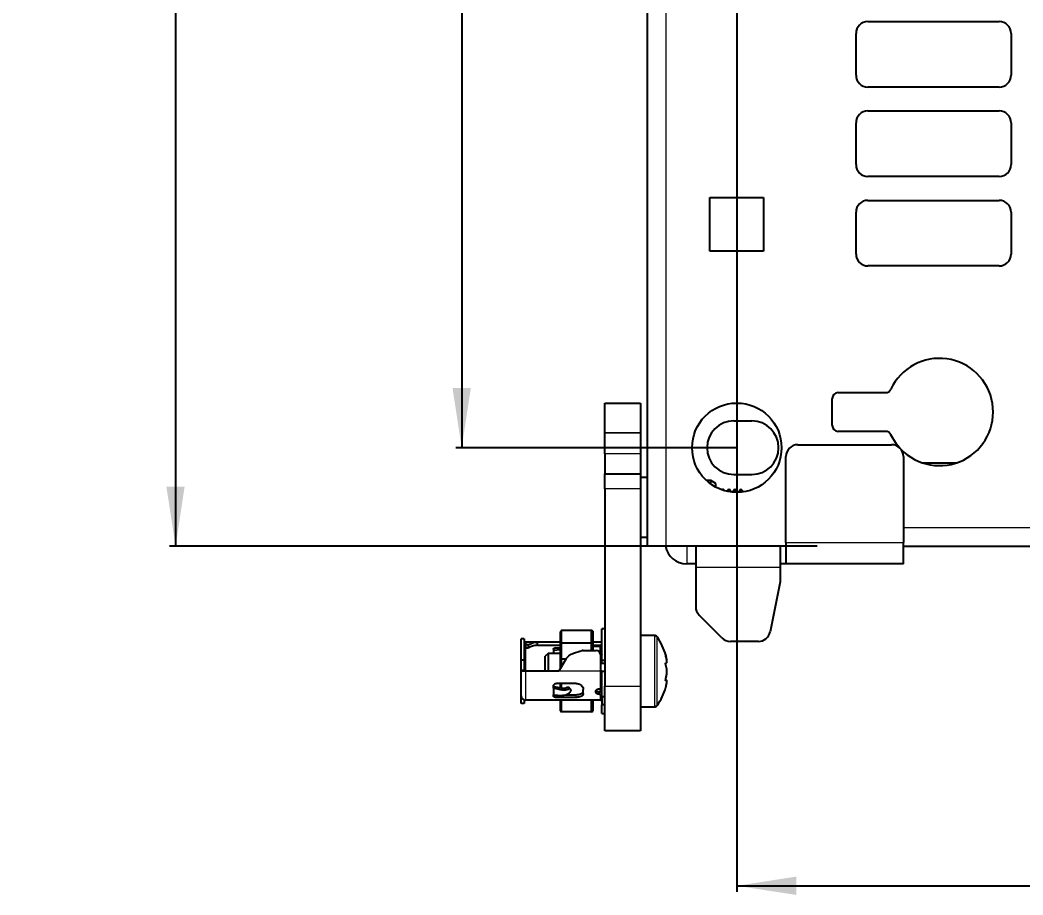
# Model space of a CAD drawing. Header units: millimetres. Extents: x -312 to 553, y -456 to 1988.
# Drawn here: x -312.1 to -143.8, y -298.8 to -152 of the extents above; entities that cross this region are included whole.
import ezdxf

# ---------------------------------------------------------------- set-up
doc = ezdxf.new("R2010")
doc.units = ezdxf.units.MM
doc.layers.add('FORMAT', color=7, linetype='Continuous')
doc.styles.add('SLDTEXTSTYLE0', font='TXT', dxfattribs={"width": 0.75})
doc.dimstyles.new('SLDDIMSTYLE0', dxfattribs={"dimtxt": 20, "dimasz": 10, "dimexe": 0, "dimexo": 0.0625, "dimgap": 5, "dimtad": 2, "dimdec": 1, "dimrnd": 1e-09, "dimzin": 12, "dimdsep": 46, "dimtxsty": 'SLDTEXTSTYLE0', "dimsah": 1, "dimcen": 0.09, "dimadec": 0, "dimazin": 3, "dimtfac": 1, "dimtofl": 0, "dimtmove": 0, "dimatfit": 3, "dimfxl": 0, "dimfrac": 2, "dimtolj": 1, "dimtzin": 12, "dimarcsym": 0})

# ---------------------------------------------------------------- blocks, each defined once
blk = doc.blocks.new('_D')
at = {"layer": 'FORMAT'}
for p, q in [((-178.34, 1842.76), (-286.98, 1842.76)), ((-285.98, 1842.76), (-285.98, -240.26)), ((-178.34, -240.26), (-286.98, -240.26))]:
    blk.add_line(p, q, dxfattribs=at)
for points in [[(-285.98, 1842.76), (-287.52, 1832.76), (-284.45, 1832.76)], [(-285.98, -240.26), (-284.45, -230.26), (-287.52, -230.26)]]:
    blk.add_solid(points, dxfattribs=at)
at = {"layer": 'FORMAT', "insert": (-311.77, 771.7), "char_height": 20, "attachment_point": 1, "rotation": 90, "style": 'SLDTEXTSTYLE0'}
blk.add_mtext('2083', dxfattribs=at)
blk = doc.blocks.new('_D_4')
at = {"layer": 'FORMAT'}
for p, q in [((-191.83, 801.24), (-191.83, -298.25)), ((-35.83, 801.24), (-35.83, -298.25)), ((-191.83, -297.25), (-35.83, -297.25))]:
    blk.add_line(p, q, dxfattribs=at)
for points in [[(-191.83, -297.25), (-181.83, -298.79), (-181.83, -295.71)], [(-35.83, -297.25), (-45.83, -295.71), (-45.83, -298.79)]]:
    blk.add_solid(points, dxfattribs=at)
at = {"layer": 'FORMAT', "insert": (-136, -271.47), "char_height": 20, "attachment_point": 1, "style": 'SLDTEXTSTYLE0'}
blk.add_mtext('156', dxfattribs=at)
blk = doc.blocks.new('_D_5')
at = {"layer": 'FORMAT'}
for p, q in [((-191.84, 1826.25), (-238.98, 1826.25)), ((-237.98, 1826.25), (-237.98, -223.75)), ((-191.84, -223.75), (-238.98, -223.75))]:
    blk.add_line(p, q, dxfattribs=at)
for points in [[(-237.98, 1826.25), (-239.52, 1816.25), (-236.45, 1816.25)], [(-237.98, -223.75), (-236.45, -213.75), (-239.52, -213.75)]]:
    blk.add_solid(points, dxfattribs=at)
at = {"layer": 'FORMAT', "insert": (-263.77, 771.7), "char_height": 20, "attachment_point": 1, "rotation": 90, "style": 'SLDTEXTSTYLE0'}
blk.add_mtext('2050', dxfattribs=at)

msp = doc.modelspace()

# ---------------------------------------------------------------- linework, layer by layer
at = {"color": 7, "linetype": 'Continuous', "lineweight": 25}
for p, q in [((-206.83, -240.25), (-206.83, 1842.75)), ((-169.83, -152.25), (-147.83, -152.25)), ((-171.83, -161.25), (-171.83, -154.25)), ((-145.83, -154.25), (-145.83, -161.25)), ((-147.83, -163.25), (-169.83, -163.25)), ((-169.83, -167.25), (-147.83, -167.25)), ((-171.83, -176.25), (-171.83, -169.25)), ((-145.83, -169.25), (-145.83, -176.25)), ((-147.83, -178.25), (-169.83, -178.25)), ((-196.33, -181.75), (-187.33, -181.75)), ((-196.33, -190.75), (-196.33, -181.75)), ((-187.33, -181.75), (-187.33, -190.75)), ((-169.83, -182.25), (-147.83, -182.25)), ((-171.83, -191.25), (-171.83, -184.25)), ((-145.83, -184.25), (-145.83, -191.25)), ((-187.33, -190.75), (-196.33, -190.75)), ((-147.83, -193.25), (-169.83, -193.25)), ((-174.83, -214.51), (-166.89, -214.51)), ((-213.98, -216.25), (-207.98, -216.25)), ((-213.98, -221.25), (-213.98, -216.25)), ((-207.98, -216.25), (-207.98, -221.25)), ((-175.83, -220.01), (-175.83, -215.51)), ((-192.33, -219.25), (-189.33, -219.25)), ((-213.98, -224.79), (-213.98, -221.25)), ((-213.98, -221.25), (-213.98, -221.25)), ((-207.98, -221.25), (-207.98, -224.79)), ((-207.98, -221.25), (-207.98, -221.25)), ((-166.89, -221.01), (-174.83, -221.01)), ((-181.58, -223.25), (-165.88, -223.25)), ((-213.98, -224.79), (-213.98, -228.14)), ((-207.98, -224.79), (-207.98, -228.14)), ((-183.58, -239.65), (-183.58, -225.25)), ((-163.88, -225.25), (-163.88, -239.65)), ((-160.79, -226.26), (-154.88, -226.26)), ((-213.98, -228.14), (-207.98, -228.14)), ((-213.98, -230.64), (-213.98, -228.14)), ((-207.98, -228.14), (-207.98, -230.64)), ((-206.83, -228.75), (-207.98, -228.75)), ((-192.33, -228.25), (-189.33, -228.25)), ((-196.2, -229.25), (-196.93, -229.25)), ((-195.33, -229.75), (-196.2, -229.25)), ((-196.2, -229.85), (-196.2, -229.25)), ((-195.33, -230.38), (-195.33, -229.75)), ((-213.98, -230.64), (-213.98, -263.75)), ((-207.98, -230.64), (-207.98, -263.75)), ((-194.2, -230.75), (-194.27, -230.84)), ((-194.06, -230.75), (-194.2, -230.75)), ((-194.2, -230.86), (-194.2, -230.75)), ((-193.92, -230.95), (-194.06, -230.75)), ((-194.06, -230.91), (-194.06, -230.75)), ((-193.2, -230.75), (-193.43, -231.08)), ((-193.06, -230.75), (-193.2, -230.75)), ((-193.2, -231.12), (-193.2, -230.75)), ((-192.75, -231.19), (-193.06, -230.75)), ((-193.06, -231.15), (-193.06, -230.75)), ((-192.2, -230.75), (-192.53, -231.22)), ((-192.06, -230.75), (-192.2, -230.75)), ((-192.2, -231.24), (-192.2, -230.75)), ((-191.71, -231.25), (-192.06, -230.75)), ((-192.06, -231.24), (-192.06, -230.75)), ((-191.2, -230.75), (-191.55, -231.24)), ((-191.08, -230.75), (-191.2, -230.75)), ((-191.2, -231.22), (-191.2, -230.75)), ((-190.83, -231), (-191.08, -230.75)), ((-191.08, -231.21), (-191.08, -230.75)), ((-190.83, -231.18), (-190.83, -231)), ((-207.98, -238.75), (-206.83, -238.75)), ((-203.73, -240.25), (-206.83, -240.25)), ((-198.73, -240.25), (-203.73, -240.25)), ((-198.73, -240.25), (-198.73, -243.85)), ((-184.58, -240.25), (-198.73, -240.25)), ((-184.58, -240.25), (-184.58, -243.85)), ((-183.58, -240.25), (-184.58, -240.25)), ((-183.58, -239.65), (-183.58, -243.25)), ((-163.88, -243.25), (-163.88, -239.65)), ((-163.88, -240.26), (-63.28, -240.26)), ((-198.73, -243.25), (-200.23, -243.25)), ((-198.73, -243.85), (-198.73, -250.42)), ((-183.58, -243.25), (-184.58, -243.25)), ((-184.58, -243.85), (-184.58, -246.25)), ((-163.88, -243.25), (-183.58, -243.25)), ((-184.58, -246.25), (-186.26, -254.64)), ((-194.32, -255.66), (-198.15, -251.83)), ((-221.27, -254.4), (-221.38, -254.63)), ((-221.38, -256.58), (-221.38, -254.63)), ((-221.27, -254.4), (-221.27, -256.55)), ((-216.18, -254.4), (-221.27, -254.4)), ((-216.18, -256.55), (-216.18, -254.4)), ((-215.98, -254.54), (-216.18, -254.4)), ((-215.98, -254.54), (-215.98, -256.57)), ((-213.98, -254.15), (-214.48, -254.15)), ((-214.48, -259.41), (-214.48, -254.15)), ((-205.66, -255.25), (-207.98, -255.25)), ((-227.48, -255.82), (-227.98, -255.82)), ((-227.98, -259.42), (-227.98, -255.82)), ((-227.48, -255.82), (-227.48, -259.42)), ((-225.28, -256.4), (-227.28, -256.4)), ((-226.78, -256.85), (-227.28, -256.85)), ((-227.28, -256.85), (-227.28, -257.31)), ((-227.28, -257.31), (-226.78, -257.31)), ((-226.78, -257.31), (-226.78, -256.85)), ((-225.28, -256.9), (-225.28, -256.4)), ((-221.38, -256.4), (-225.28, -256.4)), ((-225.28, -256.9), (-221.38, -256.9)), ((-222.08, -257.31), (-221.38, -257.31)), ((-221.27, -256.55), (-221.38, -256.58)), ((-221.38, -259.25), (-221.38, -256.58)), ((-221.27, -256.55), (-221.27, -259.25)), ((-216.18, -256.55), (-221.27, -256.55)), ((-216.18, -257.75), (-216.18, -256.55)), ((-215.98, -256.57), (-216.18, -256.55)), ((-214.68, -256.4), (-215.98, -256.4)), ((-215.98, -256.57), (-215.98, -257.75)), ((-215.98, -256.9), (-214.68, -256.9)), ((-214.78, -257.1), (-215.98, -257.1)), ((-214.78, -257.1), (-214.78, -258.12)), ((-188.22, -256.25), (-192.91, -256.25)), ((-223.48, -258.25), (-223.98, -258.75)), ((-223.98, -261.25), (-223.98, -258.75)), ((-221.38, -258.25), (-223.48, -258.25)), ((-223.48, -258.25), (-223.48, -261.25)), ((-222.58, -257.54), (-222.58, -257.71)), ((-222.58, -257.71), (-221.38, -257.59)), ((-222.58, -257.71), (-222.58, -258.25)), ((-217.58, -257.75), (-215.43, -257.75)), ((-214.78, -257.8), (-214.68, -257.8)), ((-214.48, -258.25), (-214.73, -258.25)), ((-214.68, -258.5), (-214.68, -261.25)), ((-227.48, -259.42), (-227.98, -259.42)), ((-227.98, -261.12), (-227.98, -259.42)), ((-227.48, -259.42), (-227.48, -261.12)), ((-220.53, -259.25), (-221.68, -261.25)), ((-221.27, -259.25), (-221.38, -259.25)), ((-221.38, -260.73), (-221.38, -259.25)), ((-220.53, -259.25), (-221.27, -259.25)), ((-221.27, -259.25), (-221.27, -260.53)), ((-214.48, -259.81), (-214.68, -259.8)), ((-214.48, -259.41), (-213.98, -259.41)), ((-214.48, -259.94), (-214.48, -259.41)), ((-213.98, -259.94), (-214.48, -259.94)), ((-203.59, -259.4), (-203.56, -259.4)), ((-227.48, -261.12), (-227.98, -261.12)), ((-227.98, -261.25), (-227.98, -261.12)), ((-227.28, -261.25), (-227.98, -261.25)), ((-227.98, -265.4), (-227.98, -261.25)), ((-227.48, -261.12), (-227.48, -261.25)), ((-221.68, -261.25), (-227.28, -261.25)), ((-214.48, -261.25), (-214.68, -261.25)), ((-214.48, -265.57), (-214.48, -261.25)), ((-214.48, -261.25), (-213.98, -261.25)), ((-222.58, -264.07), (-222.58, -263.74)), ((-222.58, -264.07), (-222.58, -265.2)), ((-218.78, -263.3), (-222.08, -263.3)), ((-221.38, -264.02), (-221.38, -263.3)), ((-221.27, -263.3), (-221.27, -264.07)), ((-219.7, -264.3), (-219.93, -264.01)), ((-213.98, -271.25), (-213.98, -263.75)), ((-207.98, -263.75), (-207.98, -271.25)), ((-203.63, -262.78), (-203.78, -262.78)), ((-227.98, -266.68), (-227.98, -265.4)), ((-222.58, -265.41), (-222.58, -265.2)), ((-218.78, -265.64), (-222.08, -265.64)), ((-220.5, -265.19), (-218.78, -265.19)), ((-219.66, -264.44), (-219.66, -264.47)), ((-217.58, -265), (-217.58, -264.32)), ((-215.48, -264.74), (-215.48, -264.62)), ((-214.93, -264.2), (-214.68, -264.2)), ((-214.93, -264.7), (-214.68, -264.7)), ((-214.93, -265.1), (-214.68, -265.1)), ((-214.78, -264.2), (-214.78, -264.7)), ((-214.78, -264.25), (-214.53, -264.25)), ((-213.98, -265.57), (-214.48, -265.57)), ((-214.48, -265.57), (-214.48, -266.88)), ((-227.48, -266.68), (-227.98, -266.68)), ((-227.48, -266.07), (-227.48, -266.68)), ((-225.28, -266.1), (-227.28, -266.1)), ((-214.68, -266.1), (-225.28, -266.1)), ((-221.38, -267.87), (-221.38, -266.1)), ((-221.27, -266.1), (-221.27, -268.09)), ((-216.18, -268.09), (-216.18, -266.1)), ((-215.98, -266.1), (-215.98, -267.96)), ((-214.48, -268.35), (-214.48, -266.88)), ((-213.98, -266.88), (-214.48, -266.88)), ((-207.98, -267.25), (-205.66, -267.25)), ((-221.38, -267.87), (-221.27, -268.09)), ((-216.18, -268.09), (-221.27, -268.09)), ((-216.18, -268.09), (-215.98, -267.96)), ((-214.48, -268.35), (-213.98, -268.35)), ((-207.98, -271.25), (-213.98, -271.25))]:
    msp.add_line(p, q, dxfattribs=at)
at = {"color": 8, "linetype": 'Continuous', "lineweight": 18}
for p, q in [((-203.73, 1842.75), (-203.73, -240.25)), ((-213.98, -221.25), (-207.98, -221.25)), ((-207.98, -221.25), (-213.98, -221.25)), ((-207.98, -224.79), (-213.98, -224.79)), ((-207.98, -230.64), (-213.98, -230.64)), ((-163.88, -237.16), (-63.28, -237.16)), ((-200.23, -240.25), (-200.23, -243.25)), ((-183.58, -239.65), (-163.88, -239.65)), ((-184.58, -243.85), (-198.73, -243.85)), ((-205.66, -255.25), (-205.66, -261.52)), ((-205.22, -255.48), (-205.22, -261.51)), ((-227.28, -257.31), (-227.28, -261.25)), ((-214.68, -257.8), (-214.68, -256.9)), ((-227.28, -261.25), (-227.28, -266.1)), ((-214.68, -261.25), (-221.68, -261.25)), ((-214.68, -264.2), (-214.68, -261.25)), ((-205.66, -261.52), (-205.66, -267.25)), ((-205.22, -261.51), (-205.22, -267.02)), ((-213.98, -263.75), (-207.98, -263.75)), ((-222.08, -265.19), (-222.08, -265.64)), ((-218.78, -265.64), (-218.78, -265.19)), ((-214.93, -264.7), (-214.93, -265.1)), ((-214.68, -266.1), (-214.68, -265.1))]:
    msp.add_line(p, q, dxfattribs=at)
at = {"color": 7, "linetype": 'Continuous', "lineweight": 25, "flags": 128}
for points in [[(-164.5, -223.8), (-165.06, -223.13), (-165.98, -221.58)], [(-227.28, -256.4), (-227.42, -256.41), (-227.48, -256.43)], [(-214.48, -256.87), (-214.55, -256.88), (-214.68, -256.9)], [(-214.48, -257.77), (-214.55, -257.79), (-214.68, -257.8)], [(-203.57, -259.35), (-203.68, -258.83), (-203.75, -258.58)], [(-203.75, -263.95), (-203.68, -263.68), (-203.57, -263.17)], [(-214.78, -264.37), (-214.74, -264.29), (-214.73, -264.25)], [(-214.48, -264.32), (-214.49, -264.3), (-214.5, -264.28), (-214.52, -264.26), (-214.54, -264.24), (-214.57, -264.22), (-214.61, -264.21), (-214.64, -264.2), (-214.68, -264.2)], [(-214.48, -264.72), (-214.55, -264.71), (-214.68, -264.7)]]:
    msp.add_lwpolyline(points, dxfattribs=at)
at = {"color": 7, "linetype": 'Continuous', "lineweight": 25}
msp.add_circle((-191.83, -223.75), 7.5, dxfattribs=at)
for centre, radius, start, end in [((-169.83, -154.25), 2, 90, 180), ((-147.83, -154.25), 2, 0, 90), ((-169.83, -161.25), 2, 180, 270), ((-147.83, -161.25), 2, 270, 0), ((-169.83, -169.25), 2, 90, 180), ((-147.83, -169.25), 2, 0, 90), ((-169.83, -176.25), 2, 180, 270), ((-147.83, -176.25), 2, 270, 0), ((-169.83, -184.25), 2, 90, 180), ((-147.83, -184.25), 2, 0, 90), ((-169.83, -191.25), 2, 180, 270), ((-147.83, -191.25), 2, 270, 0), ((-157.83, -217.76), 9, 223.7023, 154.8493), ((-174.83, -215.51), 1, 90, 180), ((-166.89, -213.51), 1, 270, 334.8493), ((-192.33, -223.75), 4.5, 90, 270), ((-189.33, -223.75), 4.5, 270, 90), ((-174.83, -220.01), 1, 180, 270), ((-166.89, -222.01), 1, 25.1507, 90), ((-181.58, -225.25), 2, 90, 180), ((-165.88, -225.25), 2, 0, 90), ((-200.23, -239.65), 3.6, 189.5941, 270), ((-196.73, -250.42), 2, 180, 225), ((-205.66, -255.79), 0.54, 35.2515, 90), ((-213.38, -261.25), 10, 15.4963, 35.2515), ((-192.91, -254.25), 2, 225, 270), ((-188.22, -254.25), 2, 270, 348.6901), ((-227.28, -257.1), 0.2, 90, 180), ((-214.68, -256.2), 0.2, 270, 0), ((-217.58, -258.5), 0.75, 90, 105.0484), ((-215.43, -258.5), 0.75, 0, 90), ((-214.58, -258.17), 0.0996, 305.5332, 356.0721), ((-213.38, -261.25), 10, 324.7485, 344.3485), ((-227.28, -265.4), 0.7, 180, 270), ((-214.67, -265.28), 0.183, 7.3339, 95.8124), ((-214.68, -266.3), 0.2, 0, 90), ((-205.66, -266.71), 0.54, 270, 324.7485)]:
    msp.add_arc(centre, radius, start, end, dxfattribs=at)
for points, knots in [([(-227.28, -256.4), (-227.28, -256.43), (-227.28, -256.49), (-227.28, -256.74), (-227.28, -256.85)], [0, 0, 0, 0, 0.559866, 1, 1, 1, 1]), ([(-225.28, -256.4), (-225.56, -256.43), (-226.06, -256.49), (-226.56, -256.74), (-226.78, -256.85)], [0, 0, 0, 0, 0.559911, 1, 1, 1, 1]), ([(-225.28, -256.9), (-225.56, -256.92), (-226.06, -256.97), (-226.56, -257.2), (-226.78, -257.31)], [0, 0, 0, 0, 0.559868, 1, 1, 1, 1]), ([(-222.58, -257.54), (-222.58, -257.51), (-222.57, -257.46), (-222.48, -257.39), (-222.36, -257.34), (-222.21, -257.31), (-222.12, -257.31), (-222.08, -257.31)], [0, 0, 0, 0, 0.214295, 0.42863, 0.64223, 0.856153, 1, 1, 1, 1]), ([(-220.53, -259.25), (-220.36, -259.03), (-220.01, -258.59), (-219.03, -258.12), (-218.26, -257.91), (-217.78, -257.77)], [0, 0, 0, 0, 0.254027, 0.526591, 1, 1, 1, 1]), ([(-214.48, -258.47), (-214.48, -258.48), (-214.49, -258.5), (-214.5, -258.53), (-214.54, -258.56), (-214.62, -258.57), (-214.67, -258.58), (-214.7, -258.59)], [0, 0, 0, 0, 0.187462, 0.362386, 0.517277, 0.750642, 1, 1, 1, 1]), ([(-203.78, -264.05), (-203.78, -264.04), (-203.78, -264.04), (-203.77, -264.02), (-203.73, -263.87), (-203.65, -263.55), (-203.58, -263.18), (-203.55, -262.9), (-203.58, -262.75), (-203.65, -262.78), (-203.73, -262.81), (-203.77, -262.81), (-203.78, -262.79), (-203.78, -262.77), (-203.78, -262.75), (-203.78, -262.72), (-203.77, -262.66), (-203.71, -262.42), (-203.62, -262.06), (-203.56, -261.57), (-203.56, -261.07), (-203.62, -260.64), (-203.7, -260.32), (-203.76, -260.1), (-203.78, -260.03), (-203.78, -259.98), (-203.78, -259.96), (-203.78, -259.93), (-203.77, -259.9), (-203.73, -259.87), (-203.65, -259.88), (-203.58, -259.85), (-203.55, -259.7), (-203.58, -259.38), (-203.65, -258.99), (-203.73, -258.65), (-203.77, -258.51), (-203.78, -258.47), (-203.78, -258.45), (-203.78, -258.45), (-203.78, -258.46), (-203.77, -258.49), (-203.73, -258.62), (-203.7, -258.76), (-203.68, -258.85)], [0, 0, 0, 0, 0.002669, 0.006422, 0.016822, 0.063309, 0.118617, 0.153644, 0.188957, 0.265945, 0.291246, 0.303925, 0.310299, 0.31305, 0.315831, 0.318218, 0.322425, 0.335452, 0.396277, 0.457638, 0.493644, 0.54503, 0.602606, 0.617005, 0.624239, 0.627149, 0.630093, 0.632606, 0.636406, 0.647212, 0.695726, 0.751897, 0.78647, 0.821241, 0.889001, 0.922439, 0.936242, 0.940574, 0.943357, 0.945726, 0.94809, 0.952284, 0.965237, 1, 1, 1, 1]), ([(-214.48, -259.54), (-214.48, -259.55), (-214.49, -259.56), (-214.5, -259.59), (-214.54, -259.61), (-214.61, -259.6), (-214.66, -259.6), (-214.68, -259.6)], [0, 0, 0, 0, 0.195302, 0.377541, 0.538909, 0.761383, 1, 1, 1, 1]), ([(-203.56, -259.39), (-203.56, -259.39), (-203.55, -259.39), (-203.57, -259.35), (-203.57, -259.34)], [0, 0, 0, 0, 0.963374, 1, 1, 1, 1]), ([(-222.58, -263.74), (-222.58, -263.69), (-222.57, -263.59), (-222.48, -263.46), (-222.36, -263.36), (-222.21, -263.31), (-222.12, -263.3), (-222.08, -263.3)], [0, 0, 0, 0, 0.214373, 0.428779, 0.642592, 0.856666, 1, 1, 1, 1]), ([(-222.58, -263.77), (-222.15, -263.87), (-221.56, -264.01), (-220.75, -264.12), (-220.46, -264), (-220.31, -263.94)], [0, 0, 0, 0, 0.56666, 0.780905, 1, 1, 1, 1]), ([(-222.58, -264.07), (-222.08, -264.17), (-221.41, -264.32), (-220.52, -264.43), (-220.21, -264.31), (-220.06, -264.25)], [0, 0, 0, 0, 0.587693, 0.790818, 1, 1, 1, 1]), ([(-220.31, -263.94), (-220.26, -263.93), (-220.16, -263.9), (-220.05, -263.92), (-220, -263.95), (-219.97, -263.97)], [0, 0, 0, 0, 0.369126, 0.738256, 1, 1, 1, 1]), ([(-219.94, -264.01), (-219.95, -264), (-219.96, -263.98), (-219.97, -263.97), (-219.97, -263.97)], [0, 0, 0, 0, 0.872289, 1, 1, 1, 1]), ([(-218.78, -263.3), (-218.65, -263.31), (-218.38, -263.33), (-218.02, -263.52), (-217.75, -263.78), (-217.6, -264.07), (-217.59, -264.25), (-217.58, -264.32)], [0, 0, 0, 0, 0.2132377, 0.4264897, 0.6391595, 0.8495978, 1, 1, 1, 1]), ([(-222.58, -265.2), (-222.08, -265.26), (-221.41, -265.34), (-220.52, -265.24), (-220.21, -265.07), (-220.06, -264.98)], [0, 0, 0, 0, 0.587693, 0.790818, 1, 1, 1, 1]), ([(-222.08, -265.64), (-222.14, -265.64), (-222.25, -265.64), (-222.4, -265.6), (-222.52, -265.54), (-222.58, -265.48), (-222.58, -265.43), (-222.58, -265.41)], [0, 0, 0, 0, 0.214445, 0.428893, 0.643239, 0.857188, 1, 1, 1, 1]), ([(-219.66, -264.44), (-219.66, -264.4), (-219.67, -264.33), (-219.75, -264.25), (-219.86, -264.21), (-219.97, -264.22), (-220.04, -264.24), (-220.06, -264.25)], [0, 0, 0, 0, 0.225883, 0.451767, 0.67765, 0.903524, 1, 1, 1, 1]), ([(-220.06, -264.98), (-220.01, -264.95), (-219.91, -264.9), (-219.79, -264.78), (-219.7, -264.65), (-219.66, -264.54), (-219.66, -264.49), (-219.66, -264.47)], [0, 0, 0, 0, 0.225867, 0.451734, 0.677598, 0.903479, 1, 1, 1, 1]), ([(-218.78, -265.19), (-218.65, -265.19), (-218.38, -265.17), (-218.02, -265.08), (-217.75, -264.93), (-217.61, -264.74), (-217.59, -264.59), (-217.58, -264.53)], [0, 0, 0, 0, 0.2128745, 0.4257668, 0.6379374, 0.8473525, 1, 1, 1, 1]), ([(-217.58, -265), (-217.6, -265.08), (-217.62, -265.25), (-217.82, -265.44), (-218.12, -265.57), (-218.46, -265.63), (-218.69, -265.64), (-218.78, -265.64)], [0, 0, 0, 0, 0.212833, 0.42585, 0.635542, 0.846587, 1, 1, 1, 1]), ([(-215.48, -264.62), (-215.48, -264.57), (-215.47, -264.48), (-215.37, -264.36), (-215.23, -264.26), (-215.08, -264.21), (-214.98, -264.2), (-214.93, -264.2)], [0, 0, 0, 0, 0.214305, 0.42865, 0.642279, 0.856223, 1, 1, 1, 1]), ([(-214.93, -265.1), (-215, -265.09), (-215.12, -265.09), (-215.28, -265.03), (-215.41, -264.94), (-215.47, -264.84), (-215.48, -264.76), (-215.48, -264.74)], [0, 0, 0, 0, 0.214393, 0.428789, 0.643061, 0.856854, 1, 1, 1, 1]), ([(-215.44, -264.47), (-215.42, -264.51), (-215.37, -264.58), (-215.23, -264.65), (-215.08, -264.69), (-214.98, -264.7), (-214.93, -264.7)], [0, 0, 0, 0, 0.252501, 0.5315678, 0.8111426, 1, 1, 1, 1])]:
    msp.add_open_spline(points, degree=3, knots=knots, dxfattribs=at)
at = {"color": 8, "linetype": 'Continuous', "lineweight": 18}
msp.add_open_spline([(-220.06, -264.25), (-220.1, -264.2), (-220.17, -264.11), (-220.25, -264.01), (-220.29, -263.96), (-220.31, -263.94)], degree=3, knots=[0, 0, 0, 0, 0.502362, 0.815418, 1, 1, 1, 1], dxfattribs=at)

# ---------------------------------------------------------------- dimensions: what is measured, and where the dimension line sits
at = {"layer": 'FORMAT'}
for base, p1, p2, angle, picture, middle in [((-285.98, -240.26), (-178.33, 1842.76), (-178.33, -240.26), 90, '_D', (-285.98, 801.25)), ((-237.98, -223.75), (-191.83, 1826.25), (-191.83, -223.75), 90, '_D_5', (-237.98, 801.25)), ((-35.83, -297.25), (-191.83, 801.25), (-35.83, 801.25), 0, '_D_4', (-113.83, -297.25))]:
    dim = msp.add_linear_dim(base=base, p1=p1, p2=p2, angle=angle, dimstyle='SLDDIMSTYLE0', dxfattribs=at)
    dim.commit()
    dim.dimension.update_dxf_attribs({"geometry": picture, "text_midpoint": middle, "dimtype": 160})

doc.saveas('drawing.dxf')
